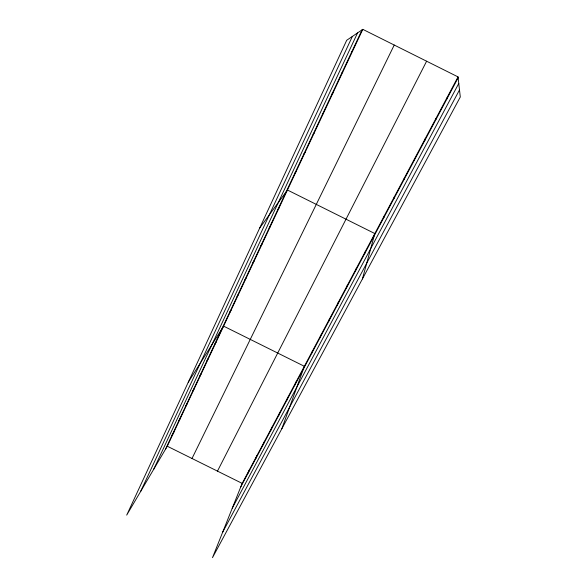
<?xml version="1.0" encoding="UTF-8"?>
<svg xmlns="http://www.w3.org/2000/svg" width="587" height="587" viewBox="0 0 587 587"><rect width="100%" height="100%" fill="white"/><g stroke="black" fill="none" stroke-linecap="round" stroke-linejoin="round"><path stroke-width="0.88" d="M435.767 119.902L435.855 118.647M424.951 140.249L425.127 138.84M414.371 160.163L414.642 158.6M404.025 179.644L404.37 177.942M393.892 198.707L394.317 196.865M383.971 217.373L384.478 215.4M362.406 278.964L374.836 233.553L287.447 190.019L259.784 227.881M364.754 253.547L365.393 251.331M355.436 271.084L356.148 268.751M346.308 288.261L347.078 285.825M337.364 305.101L338.2 302.554M328.595 321.603L329.483 318.961M319.996 337.782L320.95 335.038M311.572 353.645L312.57 350.813M281.841 428.745L304.352 366.288L223.603 326.145L188.258 382.254M294.945 384.925L296.053 381.924M286.757 400.341L287.909 397.26M278.722 415.464L279.918 412.294M270.842 430.293L272.089 427.05M263.115 444.843L264.399 441.534M255.528 459.122L256.849 455.739M248.081 473.137L249.446 469.695M458.029 76.897L242.174 483.387L212.494 557.65L460.296 96.987L458.029 76.897L362.803 29.35L346.697 40.29L126.704 515.115L167.288 446.223L362.803 29.35M140.594 491.546L352.354 36.445M153.691 469.307L357.549 32.916M165.373 449.473L362.069 29.849M192.008 458.491L394.237 45.045M217.469 471.126L426.61 61.209M240.773 486.894L458.131 77.807M232.225 508.276L458.77 83.449M222.649 532.24L459.496 89.928M171.984 435.363L173.877 432.179M178.727 420.989L180.583 417.878M185.587 406.343L187.414 403.306M192.587 391.419L194.378 388.455M199.712 376.208L201.48 373.325M206.984 360.704L208.715 357.901M214.394 344.892L216.089 342.177M229.436 312.805L231.051 310.274M237.06 296.53L238.63 294.102M244.845 279.933L246.371 277.607M252.777 263.005L254.259 260.782M260.87 245.74L262.308 243.627M269.132 228.116L270.519 226.12M277.563 210.131L278.891 208.253M294.96 173.018L296.178 171.404M303.934 153.875L305.093 152.4M313.098 134.313L314.199 132.985M322.468 114.333L323.496 113.152M332.044 93.905L332.998 92.885M341.825 73.03L342.713 72.172M351.833 51.678L352.648 51.003M167.288 446.223L242.174 483.387M446.817 98.007L446.824 99.093"/></g></svg>
